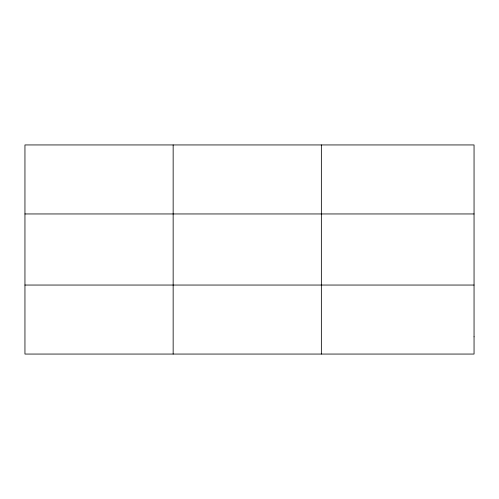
<?xml version="1.0" encoding="UTF-8"?>
<svg xmlns="http://www.w3.org/2000/svg" width="499" height="499" viewBox="0 0 499 499"><rect width="100%" height="100%" fill="white"/><g stroke="black" fill="none" stroke-linecap="round" stroke-linejoin="round"><path stroke-width="0.75" d="M173.153 144.941L173.153 354.059M321.356 144.941L321.356 354.059M24.95 213.952L474.05 213.952M24.95 285.048L474.05 285.048M474.05 336.806L474.05 354.059L24.95 354.059L24.95 144.941L474.05 144.941L474.05 336.806"/></g></svg>
